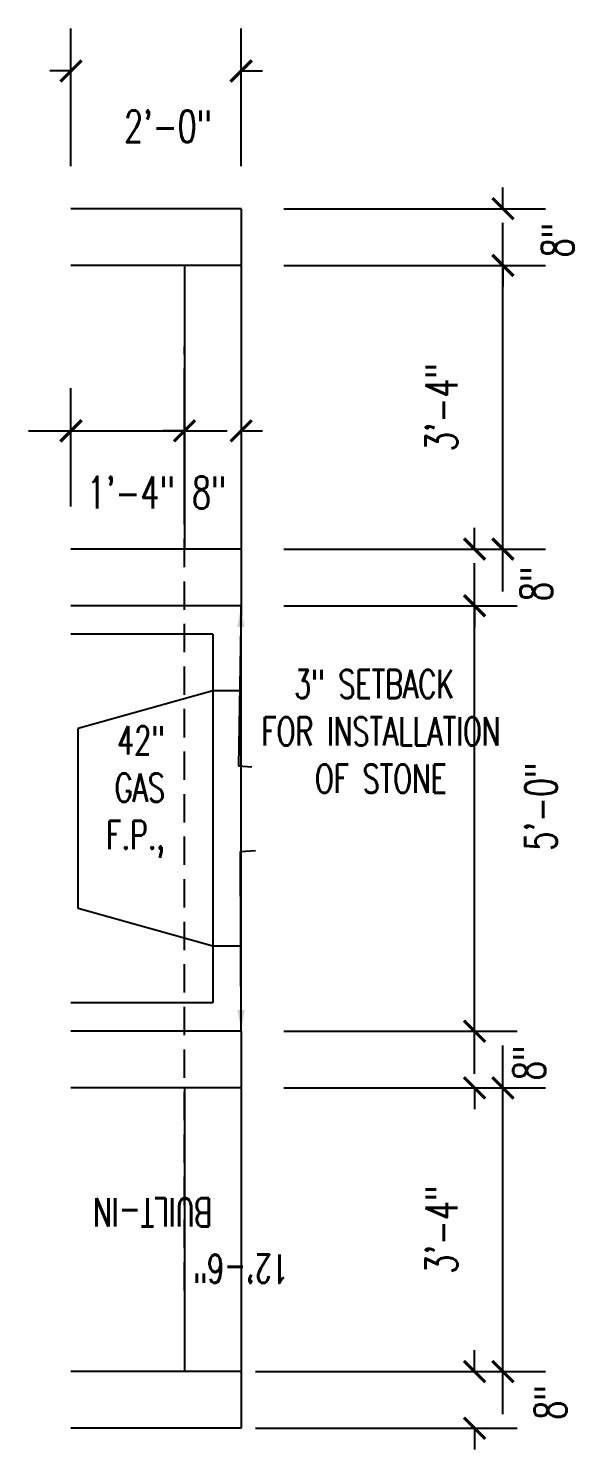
# Model space of a CAD drawing. Header units: inches. Extents: x -25328 to 8149, y -5530 to 4336.
# Drawn here: x -5656 to -5578.4, y 2104.5 to 2304.9 of the extents above; entities that cross this region are included whole.
import ezdxf

# ---------------------------------------------------------------- set-up
doc = ezdxf.new("R2010")
doc.units = ezdxf.units.IN
doc.header["$LTSCALE"] = 16
doc.header["$MEASUREMENT"] = 0
doc.linetypes.add('HIDDEN', pattern=[0.375, 0.25, -0.125])
doc.layers.get('0').update_dxf_attribs({"linetype": 'CONTINUOUS'})
doc.layers.get('DEFPOINTS').update_dxf_attribs({"linetype": 'CONTINUOUS'})
for name, color, linetype in [('CEILING', 8, 'CONTINUOUS'), ('CONC', 3, 'CONTINUOUS'), ('DIMS', 5, 'CONTINUOUS'), ('TEXT', 11, 'CONTINUOUS'), ('WALLS INT', 6, 'CONTINUOUS')]:
    doc.layers.add(name, color=color, linetype=linetype)
doc.styles.add('PAYTAS RM', font='romans.shx', dxfattribs={"width": 0.7, "height": 4.5})
doc.styles.add('PAYTS NOTES', font='romans.shx', dxfattribs={"width": 0.7, "height": 4.5})
doc.dimstyles.new('DIM- PAYTAS', dxfattribs={"dimscale": 48, "dimtxt": 0.1, "dimasz": 0.0625, "dimexe": 0.125, "dimexo": 0.125, "dimgap": 0.125, "dimtad": 1, "dimdec": 1, "dimzin": 3, "dimdsep": 46, "dimlunit": 4, "dimtxsty": 'PAYTAS RM', "dimblk": 'ARCHTICK', "dimcen": 0.09, "dimdle": 0.125, "dimclrd": 5, "dimclre": 5, "dimclrt": 11, "dimadec": 0, "dimazin": 0, "dimtfac": 1, "dimtdec": 1, "dimtofl": 0, "dimtmove": 2, "dimatfit": 3, "dimfxl": 0, "dimfrac": 2, "dimtolj": 1, "dimtzin": 3, "dimarcsym": 0})

# ---------------------------------------------------------------- blocks, each defined once
blk = doc.blocks.new('_ArchTick')
at = {"color": 0, "linetype": 'ByBlock', "const_width": 0.15}
blk.add_lwpolyline([(-0.5, -0.5), (0.5, 0.5)], dxfattribs=at)
blk = doc.blocks.new('*D264')
at = {"layer": 'DEFPOINTS', "color": 0, "transparency": 16777216}
for p in [(-5629.99, 2115.49), (-5593.09, 2115.49), (-5629.99, 2107.49)]:
    blk.add_point(p, dxfattribs=at)
at = {"layer": 'DIMS', "color": 5, "lineweight": -2, "transparency": 16777216}
for p, q in [((-5593.09, 2115.49), (-5593.09, 2118.49)), ((-5623.99, 2115.49), (-5587.09, 2115.49)), ((-5623.99, 2107.49), (-5587.09, 2107.49)), ((-5593.09, 2107.49), (-5593.09, 2104.49))]:
    blk.add_line(p, q, dxfattribs=at)
at = {"layer": 'DIMS', "color": 5, "lineweight": -2, "transparency": 16777216, "xscale": 3, "yscale": 3, "zscale": 3}
for p, rotation in [((-5593.09, 2115.49), 270), ((-5593.09, 2107.49), 90)]:
    blk.add_blockref('_ArchTick', p, dxfattribs=dict(at, rotation=rotation))
at = {"layer": 'DIMS', "color": 11, "transparency": 16777216, "insert": (-5582.38, 2111.12), "char_height": 4.5, "attachment_point": 5, "rotation": 90, "style": 'PAYTAS RM'}
blk.add_mtext('\\A1;8"', dxfattribs=at)
blk = doc.blocks.new('*D265')
at = {"layer": 'DEFPOINTS', "color": 0, "transparency": 16777216}
for p in [(-5625.99, 2155.49), (-5589.09, 2155.49), (-5629.99, 2115.49)]:
    blk.add_point(p, dxfattribs=at)
at = {"layer": 'DIMS', "color": 5, "lineweight": -2, "transparency": 16777216}
for p, q in [((-5589.09, 2109.49), (-5589.09, 2161.49)), ((-5619.99, 2155.49), (-5583.09, 2155.49)), ((-5623.99, 2115.49), (-5583.09, 2115.49))]:
    blk.add_line(p, q, dxfattribs=at)
at = {"layer": 'DIMS', "color": 5, "lineweight": -2, "transparency": 16777216, "xscale": 3, "yscale": 3, "zscale": 3}
for p, rotation in [((-5589.09, 2155.49), 90), ((-5589.09, 2115.49), 270)]:
    blk.add_blockref('_ArchTick', p, dxfattribs=dict(at, rotation=rotation))
at = {"layer": 'DIMS', "color": 11, "transparency": 16777216, "insert": (-5597.76, 2135.49), "char_height": 4.5, "attachment_point": 5, "rotation": 90, "style": 'PAYTAS RM'}
blk.add_mtext('\\A1;3\'-4"', dxfattribs=at)
blk = doc.blocks.new('*D266')
at = {"layer": 'DEFPOINTS', "color": 0, "transparency": 16777216}
for p in [(-5625.99, 2163.49), (-5593.09, 2163.49), (-5625.99, 2155.49)]:
    blk.add_point(p, dxfattribs=at)
at = {"layer": 'DIMS', "color": 5, "lineweight": -2, "transparency": 16777216}
for p, q in [((-5593.09, 2163.49), (-5593.09, 2166.49)), ((-5619.99, 2163.49), (-5587.09, 2163.49)), ((-5619.99, 2155.49), (-5587.09, 2155.49)), ((-5593.09, 2155.49), (-5593.09, 2152.49))]:
    blk.add_line(p, q, dxfattribs=at)
at = {"layer": 'DIMS', "color": 5, "lineweight": -2, "transparency": 16777216, "xscale": 3, "yscale": 3, "zscale": 3}
for p, rotation in [((-5593.09, 2163.49), 270), ((-5593.09, 2155.49), 90)]:
    blk.add_blockref('_ArchTick', p, dxfattribs=dict(at, rotation=rotation))
at = {"layer": 'DIMS', "color": 11, "transparency": 16777216, "insert": (-5585.38, 2159.01), "char_height": 4.5, "attachment_point": 5, "rotation": 90, "style": 'PAYTAS RM'}
blk.add_mtext('\\A1;8"', dxfattribs=at)
blk = doc.blocks.new('*D267')
at = {"layer": 'DEFPOINTS', "color": 0, "transparency": 16777216}
for p in [(-5625.99, 2223.49), (-5593.09, 2223.49), (-5625.99, 2163.49)]:
    blk.add_point(p, dxfattribs=at)
at = {"layer": 'DIMS', "color": 5, "lineweight": -2, "transparency": 16777216}
for p, q in [((-5593.09, 2157.49), (-5593.09, 2229.49)), ((-5619.99, 2223.49), (-5587.09, 2223.49)), ((-5619.99, 2163.49), (-5587.09, 2163.49))]:
    blk.add_line(p, q, dxfattribs=at)
at = {"layer": 'DIMS', "color": 5, "lineweight": -2, "transparency": 16777216, "xscale": 3, "yscale": 3, "zscale": 3}
for p, rotation in [((-5593.09, 2223.49), 90), ((-5593.09, 2163.49), 270)]:
    blk.add_blockref('_ArchTick', p, dxfattribs=dict(at, rotation=rotation))
at = {"layer": 'DIMS', "color": 11, "transparency": 16777216, "insert": (-5583.73, 2195.15), "char_height": 4.5, "attachment_point": 5, "rotation": 90, "style": 'PAYTAS RM'}
blk.add_mtext('\\A1;5\'-0"', dxfattribs=at)
blk = doc.blocks.new('*D268')
at = {"layer": 'DEFPOINTS', "color": 0, "transparency": 16777216}
for p in [(-5625.99, 2231.49), (-5593.09, 2231.49), (-5625.99, 2223.49)]:
    blk.add_point(p, dxfattribs=at)
at = {"layer": 'DIMS', "color": 5, "lineweight": -2, "transparency": 16777216}
for p, q in [((-5593.09, 2231.49), (-5593.09, 2234.49)), ((-5619.99, 2231.49), (-5587.09, 2231.49)), ((-5619.99, 2223.49), (-5587.09, 2223.49)), ((-5593.09, 2223.49), (-5593.09, 2220.49))]:
    blk.add_line(p, q, dxfattribs=at)
at = {"layer": 'DIMS', "color": 5, "lineweight": -2, "transparency": 16777216, "xscale": 3, "yscale": 3, "zscale": 3}
for p, rotation in [((-5593.09, 2231.49), 270), ((-5593.09, 2223.49), 90)]:
    blk.add_blockref('_ArchTick', p, dxfattribs=dict(at, rotation=rotation))
at = {"layer": 'DIMS', "color": 11, "transparency": 16777216, "insert": (-5584.38, 2226.57), "char_height": 4.5, "attachment_point": 5, "rotation": 90, "style": 'PAYTAS RM'}
blk.add_mtext('\\A1;8"', dxfattribs=at)
blk = doc.blocks.new('*D269')
at = {"layer": 'DEFPOINTS', "color": 0, "transparency": 16777216}
for p in [(-5625.99, 2271.49), (-5589.09, 2271.49), (-5625.99, 2231.49)]:
    blk.add_point(p, dxfattribs=at)
at = {"layer": 'WALLS INT', "color": 5, "lineweight": -2, "transparency": 16777216}
for p, q in [((-5589.09, 2225.49), (-5589.09, 2277.49)), ((-5619.99, 2271.49), (-5583.09, 2271.49)), ((-5619.99, 2231.49), (-5583.09, 2231.49))]:
    blk.add_line(p, q, dxfattribs=at)
at = {"layer": 'WALLS INT', "color": 5, "lineweight": -2, "transparency": 16777216, "xscale": 3, "yscale": 3, "zscale": 3}
for p, rotation in [((-5589.09, 2271.49), 90), ((-5589.09, 2231.49), 270)]:
    blk.add_blockref('_ArchTick', p, dxfattribs=dict(at, rotation=rotation))
at = {"layer": 'WALLS INT', "color": 11, "transparency": 16777216, "insert": (-5597.76, 2251.49), "char_height": 4.5, "attachment_point": 5, "rotation": 90, "style": 'PAYTAS RM'}
blk.add_mtext('\\A1;3\'-4"', dxfattribs=at)
blk = doc.blocks.new('*D270')
at = {"layer": 'DEFPOINTS', "color": 0, "transparency": 16777216}
for p in [(-5625.99, 2279.49), (-5589.09, 2279.49), (-5625.99, 2271.49)]:
    blk.add_point(p, dxfattribs=at)
at = {"layer": 'WALLS INT', "color": 5, "lineweight": -2, "transparency": 16777216}
for p, q in [((-5589.09, 2279.49), (-5589.09, 2282.49)), ((-5619.99, 2279.49), (-5583.09, 2279.49)), ((-5619.99, 2271.49), (-5583.09, 2271.49)), ((-5589.09, 2271.49), (-5589.09, 2268.49))]:
    blk.add_line(p, q, dxfattribs=at)
at = {"layer": 'WALLS INT', "color": 5, "lineweight": -2, "transparency": 16777216, "xscale": 3, "yscale": 3, "zscale": 3}
for p, rotation in [((-5589.09, 2279.49), 270), ((-5589.09, 2271.49), 90)]:
    blk.add_blockref('_ArchTick', p, dxfattribs=dict(at, rotation=rotation))
at = {"layer": 'WALLS INT', "color": 11, "transparency": 16777216, "insert": (-5581.38, 2275.06), "char_height": 4.5, "attachment_point": 5, "rotation": 90, "style": 'PAYTAS RM'}
blk.add_mtext('\\A1;8"', dxfattribs=at)
blk = doc.blocks.new('*D271')
at = {"layer": 'DEFPOINTS', "color": 0, "transparency": 16777216}
for p in [(-5633.99, 2248.16), (-5649.99, 2231.49), (-5633.99, 2231.49)]:
    blk.add_point(p, dxfattribs=at)
at = {"layer": 'DIMS', "color": 5, "lineweight": -2, "transparency": 16777216}
for p, q in [((-5649.99, 2237.49), (-5649.99, 2254.16)), ((-5633.99, 2237.49), (-5633.99, 2254.16)), ((-5655.99, 2248.16), (-5627.99, 2248.16))]:
    blk.add_line(p, q, dxfattribs=at)
at = {"layer": 'DIMS', "color": 5, "lineweight": -2, "transparency": 16777216, "xscale": 3, "yscale": 3, "zscale": 3, "rotation": 180}
blk.add_blockref('_ArchTick', (-5649.99, 2248.16), dxfattribs=at)
at = {"layer": 'DIMS', "color": 5, "lineweight": -2, "transparency": 16777216, "xscale": 3, "yscale": 3, "zscale": 3}
blk.add_blockref('_ArchTick', (-5633.99, 2248.16), dxfattribs=at)
at = {"layer": 'DIMS', "color": 11, "transparency": 16777216, "insert": (-5641.56, 2239.47), "char_height": 4.5, "attachment_point": 5, "style": 'PAYTAS RM'}
blk.add_mtext('\\A1;1\'-4"', dxfattribs=at)
blk = doc.blocks.new('*D273')
at = {"layer": 'CONC', "color": 5, "lineweight": -2, "transparency": 16777216}
for p, q in [((-5649.99, 2285.49), (-5649.99, 2304.91)), ((-5625.99, 2285.49), (-5625.99, 2304.91)), ((-5649.99, 2298.91), (-5652.99, 2298.91)), ((-5625.99, 2298.91), (-5622.99, 2298.91))]:
    blk.add_line(p, q, dxfattribs=at)
at = {"layer": 'DEFPOINTS', "color": 0, "transparency": 16777216}
for p in [(-5649.99, 2298.91), (-5649.99, 2279.49), (-5625.99, 2279.49)]:
    blk.add_point(p, dxfattribs=at)
at = {"layer": 'CONC', "color": 5, "lineweight": -2, "transparency": 16777216, "xscale": 3, "yscale": 3, "zscale": 3}
blk.add_blockref('_ArchTick', (-5649.99, 2298.91), dxfattribs=at)
at = {"layer": 'CONC', "color": 5, "lineweight": -2, "transparency": 16777216, "xscale": 3, "yscale": 3, "zscale": 3, "rotation": 180}
blk.add_blockref('_ArchTick', (-5625.99, 2298.91), dxfattribs=at)
at = {"layer": 'CONC', "color": 11, "transparency": 16777216, "insert": (-5636.3, 2291.1), "char_height": 4.5, "attachment_point": 5, "style": 'PAYTAS RM'}
blk.add_mtext('\\A1;2\'-0"', dxfattribs=at)
blk = doc.blocks.new('*D274')
at = {"layer": 'CONC', "color": 5, "lineweight": -2, "transparency": 16777216}
for p, q in [((-5633.99, 2248.16), (-5636.99, 2248.16)), ((-5625.99, 2248.16), (-5622.99, 2248.16))]:
    blk.add_line(p, q, dxfattribs=at)
at = {"layer": 'DEFPOINTS', "color": 0, "transparency": 16777216}
for p in [(-5633.99, 2248.16), (-5625.99, 2248.16), (-5625.99, 2248.16)]:
    blk.add_point(p, dxfattribs=at)
at = {"layer": 'CONC', "color": 5, "lineweight": -2, "transparency": 16777216, "xscale": 3, "yscale": 3, "zscale": 3}
blk.add_blockref('_ArchTick', (-5633.99, 2248.16), dxfattribs=at)
at = {"layer": 'CONC', "color": 5, "lineweight": -2, "transparency": 16777216, "xscale": 3, "yscale": 3, "zscale": 3, "rotation": 180}
blk.add_blockref('_ArchTick', (-5625.99, 2248.16), dxfattribs=at)
at = {"layer": 'CONC', "color": 11, "transparency": 16777216, "insert": (-5630.5, 2239.47), "char_height": 4.5, "attachment_point": 5, "style": 'PAYTAS RM'}
blk.add_mtext('\\A1;8"', dxfattribs=at)

msp = doc.modelspace()

# ---------------------------------------------------------------- linework, layer by layer
at = {"layer": 'CEILING', "linetype": 'HIDDEN'}
msp.add_line((-5633.9899194, 2126.93398461), (-5633.9899194, 2260.04512677), dxfattribs=at)
at = {"layer": 'WALLS INT'}
for p, q in [((-5625.9899194, 2279.48955569), (-5649.9899194, 2279.48955569)), ((-5625.9899194, 2279.48955569), (-5625.9899194, 2223.48955569)), ((-5625.9899194, 2271.48955569), (-5649.9899194, 2271.48955569)), ((-5633.9899194, 2271.48955569), (-5633.9899194, 2231.48955569)), ((-5625.9899194, 2231.48955569), (-5649.9899194, 2231.48955569)), ((-5625.9899194, 2223.48955569), (-5649.9899194, 2223.48955569)), ((-5625.9899194, 2211.48955569), (-5625.9899194, 2223.48955569)), ((-5629.9899194, 2219.48955569), (-5649.9899194, 2219.48955569)), ((-5629.9899194, 2219.48955569), (-5629.9899194, 2167.48955569)), ((-5629.9899194, 2211.48955569), (-5648.9899194, 2206.16888379)), ((-5625.9899194, 2211.48955569), (-5629.9899194, 2211.48955569)), ((-5625.9899194, 2175.48955569), (-5625.9899194, 2211.48955569)), ((-5648.9899194, 2180.8102276), (-5648.9899194, 2206.16888379)), ((-5629.9899194, 2175.48955569), (-5648.9899194, 2180.8102276)), ((-5625.9899194, 2175.48955569), (-5629.9899194, 2175.48955569)), ((-5625.9899194, 2163.48955569), (-5625.9899194, 2175.48955569)), ((-5629.9899194, 2167.48955569), (-5649.9899194, 2167.48955569)), ((-5625.9899194, 2163.48955569), (-5649.9899194, 2163.48955569)), ((-5625.9899194, 2163.48955569), (-5625.9899194, 2107.48955569)), ((-5625.9899194, 2155.48955569), (-5649.9899194, 2155.48955569)), ((-5633.9899194, 2155.48955569), (-5633.9899194, 2115.48955569)), ((-5625.9899194, 2115.48955569), (-5649.9899194, 2115.48955569)), ((-5625.9899194, 2107.48955569), (-5649.9899194, 2107.48955569))]:
    msp.add_line(p, q, dxfattribs=at)

# ---------------------------------------------------------------- texts
at = {"layer": 'TEXT', "char_height": 4, "style": 'PAYTS NOTES'}
for s, insert, width, attachment_point in [('\\A1;3" SETBACK\\P FOR INSTALLATION\\P OF STONE', (-5607.24652683, 2205.78081326), 52.5617594203, 5), ('\\A1;42" GAS F.P.,', (-5636.74969972, 2206.50635005), 15.9529322576, 3)]:
    msp.add_mtext(s, dxfattribs=dict(at, insert=insert, width=width, attachment_point=attachment_point))
at = {"layer": 'TEXT', "char_height": 4, "attachment_point": 3, "rotation": 180, "style": 'PAYTS NOTES'}
for s, insert, width in [('\\A1;BUILT-IN', (-5646.86936792, 2135.96848525), 15.9529322576), ('12\'-6"', (-5632.72387708, 2127.99206289), 83.9529322576)]:
    msp.add_mtext(s, dxfattribs=dict(at, insert=insert, width=width))

# ---------------------------------------------------------------- dimensions: what is measured, and where the dimension line sits
at = {"layer": 'CONC'}
for base, p1, p2, picture, middle in [((-5649.9899194, 2298.91327281), (-5625.9899194, 2279.48955569), (-5649.9899194, 2279.48955569), '*D273', (-5636.30090419, 2291.10292847)), ((-5625.9899194, 2248.16341046), (-5633.9899194, 2248.16341046), (-5625.9899194, 2248.16341046), '*D274', (-5630.49932311, 2239.46626084))]:
    dim = msp.add_linear_dim(base=base, p1=p1, p2=p2, angle=180, dimstyle='DIM- PAYTAS', dxfattribs=at)
    dim.commit()
    dim.dimension.update_dxf_attribs({"geometry": picture, "text_midpoint": middle, "dimtype": 160})
at = {"layer": 'DIMS'}
dim = msp.add_linear_dim(base=(-5633.9899194, 2248.16341046), p1=(-5649.9899194, 2231.48955569), p2=(-5633.9899194, 2231.48955569), dimstyle='DIM- PAYTAS', dxfattribs=at)
dim.commit()
dim.dimension.update_dxf_attribs({"geometry": '*D271', "text_midpoint": (-5641.56177036, 2239.46626084), "dimtype": 160})
for base, p1, p2, picture, middle in [((-5593.08615129, 2231.48955569), (-5625.9899194, 2223.48955569), (-5625.9899194, 2231.48955569), '*D268', (-5584.38356815, 2226.57035721)), ((-5593.08615129, 2223.48955569), (-5625.9899194, 2163.48955569), (-5625.9899194, 2223.48955569), '*D267', (-5583.72852403, 2195.15034426)), ((-5593.08615129, 2163.48955569), (-5625.9899194, 2155.48955569), (-5625.9899194, 2163.48955569), '*D266', (-5585.38356815, 2159.00937699)), ((-5593.08615129, 2115.48955569), (-5629.9899194, 2107.48955569), (-5629.9899194, 2115.48955569), '*D264', (-5582.38356815, 2111.12045928))]:
    dim = msp.add_linear_dim(base=base, p1=p1, p2=p2, angle=90, dimstyle='DIM- PAYTAS', dxfattribs=at)
    dim.commit()
    dim.dimension.update_dxf_attribs({"geometry": picture, "text_midpoint": middle, "dimtype": 160})
dim = msp.add_linear_dim(base=(-5589.08615129, 2155.48955569), p1=(-5629.9899194, 2115.48955569), p2=(-5625.9899194, 2155.48955569), angle=90, dimstyle='DIM- PAYTAS', dxfattribs=at)
dim.commit()
dim.dimension.update_dxf_attribs({"geometry": '*D265', "text_midpoint": (-5597.76472272, 2135.48955569)})
at = {"layer": 'WALLS INT'}
dim = msp.add_linear_dim(base=(-5589.08615129, 2279.48955569), p1=(-5625.9899194, 2271.48955569), p2=(-5625.9899194, 2279.48955569), angle=90, dimstyle='DIM- PAYTAS', dxfattribs=at)
dim.commit()
dim.dimension.update_dxf_attribs({"geometry": '*D270', "text_midpoint": (-5581.38356815, 2275.05983079), "dimtype": 160})
dim = msp.add_linear_dim(base=(-5589.08615129, 2271.48955569), p1=(-5625.9899194, 2231.48955569), p2=(-5625.9899194, 2271.48955569), angle=90, dimstyle='DIM- PAYTAS', dxfattribs=at)
dim.commit()
dim.dimension.update_dxf_attribs({"geometry": '*D269', "text_midpoint": (-5597.76472272, 2251.48955569)})

# ---------------------------------------------------------------- leaders
at = {"layer": 'CONC'}
for points in [[(-5625.9899194, 2223.48955569), (-5626.37407613, 2200.91987897), (-5624.51576834, 2200.7872331)], [(-5625.9899194, 2163.48955569), (-5626.10859121, 2188.84871864), (-5623.9847985, 2188.98136451)]]:
    msp.add_leader(points, dimstyle='DIM- PAYTAS', override={"dimgap": 0.125, "dimtad": 0}, dxfattribs=at)

doc.saveas('drawing.dxf')
